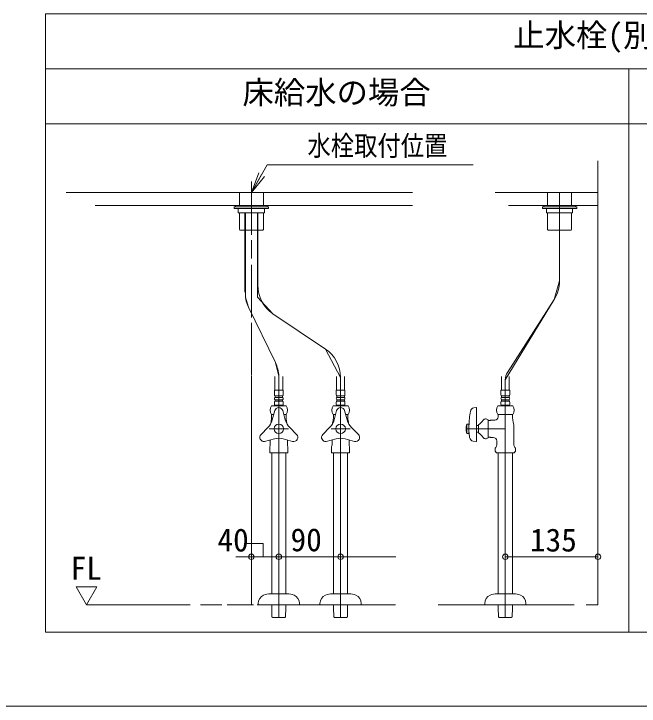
# Model space of a CAD drawing. Units: millimetres at full size, sheet at 1:4; details may follow other scales. Extents: x -802 to 810, y -550 to 540.
# Drawn here: x -34.3 to 284.6, y -549.7 to -197 of the extents above; entities that cross this region are included whole.
import ezdxf
from ezdxf.enums import TextEntityAlignment as Align

# ---------------------------------------------------------------- set-up
doc = ezdxf.new("R2010")
doc.units = ezdxf.units.MM
doc.header["$LTSCALE"] = 4
doc.layers.add('F-0', color=7, linetype='Continuous', lineweight=15)
doc.styles.add('ＭＳ ゴシック', font='')
doc.styles.get('ＭＳ ゴシック').set_extended_font_data('MS Gothic')

msp = doc.modelspace()

# ---------------------------------------------------------------- linework, layer by layer
at = {"layer": 'F-0', "lineweight": 18}
for p, q in [((-18.164, -511.976), (-18.164, -196.976)), ((-18.164, -196.976), (576.836, -196.976)), ((-18.164, -224.976), (576.836, -224.976)), ((279.336, -511.976), (279.336, -224.976)), ((279.336, -511.976), (-18.164, -511.976))]:
    msp.add_line(p, q, dxfattribs=at)
at = {"layer": 'F-0'}
for p, q in [((-18.164, -252.976), (279.336, -252.976)), ((279.336, -252.976), (576.836, -252.976)), ((86.836, -287.976), (94.919, -273.976)), ((94.919, -273.976), (199.919, -273.976)), ((263.586, -271.876), (263.586, -497.976)), ((86.836, -287.976), (90.57, -278.007)), ((86.836, -287.976), (92.086, -278.882)), ((86.836, -287.976), (93.602, -279.757)), ((86.836, -282.354), (86.836, -309.571)), ((-7.664, -287.976), (7.351, -287.976)), ((169.086, -287.976), (7.185, -287.976)), ((80.711, -287.976), (80.711, -294.626)), ((92.961, -294.626), (92.961, -287.976)), ((211.086, -287.976), (263.586, -287.976)), ((263.586, -287.976), (218.356, -287.976)), ((237.861, -294.626), (237.861, -287.976)), ((243.986, -333.029), (243.986, -287.976)), ((243.986, -333.029), (243.986, -287.976)), ((250.111, -287.976), (250.111, -294.626)), ((169.086, -294.626), (7.191, -294.626)), ((7.408, -294.626), (169.086, -294.626)), ((78.086, -295.326), (78.086, -296.201)), ((95.586, -295.326), (78.086, -295.326)), ((78.086, -296.201), (95.586, -296.201)), ((78.786, -294.626), (94.886, -294.626)), ((78.786, -295.326), (78.786, -294.626)), ((94.886, -295.326), (78.786, -295.326)), ((93.486, -296.201), (80.186, -296.201)), ((80.186, -296.201), (80.186, -298.301)), ((93.486, -298.301), (93.486, -296.201)), ((94.886, -294.626), (94.886, -295.326)), ((95.586, -296.201), (95.586, -295.326)), ((95.586, -295.851), (95.586, -296.201)), ((235.236, -296.201), (235.236, -295.326)), ((235.236, -295.326), (252.736, -295.326)), ((235.236, -295.851), (235.236, -296.201)), ((252.736, -296.201), (235.236, -296.201)), ((235.936, -294.626), (235.936, -295.326)), ((252.036, -294.626), (235.936, -294.626)), ((235.936, -295.326), (252.036, -295.326)), ((237.336, -296.201), (250.636, -296.201)), ((237.336, -298.301), (237.336, -296.201)), ((250.636, -296.201), (250.636, -298.301)), ((252.036, -295.326), (252.036, -294.626)), ((252.736, -295.326), (252.736, -296.201)), ((80.186, -298.301), (93.486, -298.301)), ((80.711, -298.301), (80.711, -306.841)), ((83.579, -338.728), (83.579, -298.301)), ((83.774, -298.092), (83.774, -341.33)), ((89.899, -298.301), (89.899, -341.221)), ((90.093, -335.241), (90.093, -298.301)), ((92.961, -306.841), (92.961, -298.301)), ((250.636, -298.301), (237.336, -298.301)), ((237.861, -306.841), (237.861, -298.301)), ((250.111, -298.301), (250.111, -306.841)), ((80.974, -307.103), (80.711, -306.841)), ((81.061, -307.191), (80.974, -307.103)), ((81.061, -307.191), (92.296, -307.191)), ((92.296, -307.191), (92.611, -307.191)), ((92.699, -307.103), (92.611, -307.191)), ((92.961, -306.841), (92.699, -307.103)), ((237.861, -306.841), (238.124, -307.103)), ((238.124, -307.103), (238.211, -307.191)), ((238.526, -307.191), (238.211, -307.191)), ((249.761, -307.191), (238.526, -307.191)), ((249.761, -307.191), (249.849, -307.103)), ((249.849, -307.103), (250.111, -306.841)), ((86.836, -312.206), (86.836, -321.54)), ((86.836, -324.834), (86.836, -351.628)), ((85.343, -346.384), (83.774, -341.33)), ((97.838, -349.77), (89.899, -341.221)), ((216.336, -383.414), (241.227, -342.46)), ((85.343, -346.384), (99.072, -374.605)), ((85.343, -346.384), (99.072, -374.605)), ((97.838, -349.77), (124.591, -367.732)), ((124.591, -367.732), (97.838, -349.77)), ((86.836, -354.373), (86.836, -380.811)), ((132.336, -382.261), (124.591, -367.732)), ((100.823, -381.58), (99.072, -374.605)), ((86.836, -381.188), (86.836, -396.1)), ((98.824, -381.671), (98.824, -388.671)), ((100.836, -382.261), (100.836, -388.671)), ((100.836, -382.261), (100.836, -408.376)), ((102.849, -388.671), (102.849, -381.671)), ((130.324, -381.671), (130.324, -388.671)), ((132.336, -382.261), (132.336, -388.671)), ((132.336, -382.261), (132.336, -408.376)), ((134.349, -388.671), (134.349, -381.671)), ((214.324, -388.671), (214.324, -381.671)), ((216.336, -383.414), (216.336, -388.671)), ((216.336, -383.414), (216.336, -504.537)), ((218.349, -381.671), (218.349, -388.671)), ((86.836, -386.029), (86.836, -479.375)), ((103.076, -388.671), (98.596, -388.671)), ((98.596, -388.671), (98.596, -391.033)), ((100.836, -388.671), (100.836, -504.537)), ((103.076, -391.033), (103.076, -388.671)), ((134.576, -388.671), (130.096, -388.671)), ((130.096, -388.671), (130.096, -391.033)), ((132.336, -388.671), (132.336, -504.537)), ((134.576, -391.033), (134.576, -388.671)), ((214.096, -388.671), (218.576, -388.671)), ((214.096, -391.033), (214.096, -388.671)), ((216.336, -388.671), (216.336, -408.376)), ((218.576, -388.671), (218.576, -391.033)), ((98.596, -394.883), (98.596, -396.021)), ((98.911, -391.646), (102.761, -391.646)), ((98.911, -392.346), (98.911, -391.646)), ((102.761, -392.346), (98.911, -392.346)), ((98.911, -393.571), (102.761, -393.571)), ((98.911, -394.271), (98.911, -393.571)), ((102.761, -394.271), (98.911, -394.271)), ((102.761, -391.646), (102.761, -392.346)), ((102.761, -393.571), (102.761, -394.271)), ((103.076, -396.021), (103.076, -394.883)), ((130.096, -394.883), (130.096, -396.021)), ((130.411, -391.646), (134.261, -391.646)), ((130.411, -392.346), (130.411, -391.646)), ((134.261, -392.346), (130.411, -392.346)), ((130.411, -393.571), (134.261, -393.571)), ((130.411, -394.271), (130.411, -393.571)), ((134.261, -394.271), (130.411, -394.271)), ((134.261, -391.646), (134.261, -392.346)), ((134.261, -393.571), (134.261, -394.271)), ((134.576, -396.021), (134.576, -394.883)), ((214.096, -396.021), (214.096, -394.883)), ((218.261, -391.646), (214.411, -391.646)), ((214.411, -391.646), (214.411, -392.346)), ((214.411, -392.346), (218.261, -392.346)), ((218.261, -393.571), (214.411, -393.571)), ((214.411, -393.571), (214.411, -394.271)), ((214.411, -394.271), (218.261, -394.271)), ((218.261, -392.346), (218.261, -391.646)), ((218.261, -394.271), (218.261, -393.571)), ((218.576, -394.883), (218.576, -396.021)), ((97.031, -396.721), (104.641, -396.721)), ((98.946, -396.371), (102.726, -396.371)), ((128.531, -396.721), (136.141, -396.721)), ((130.446, -396.371), (134.226, -396.371)), ((200.311, -397.712), (201.437, -397.554)), ((201.636, -414.649), (201.636, -397.727)), ((220.141, -396.721), (212.531, -396.721)), ((218.226, -396.371), (214.446, -396.371)), ((86.836, -400.745), (86.836, -479.857)), ((98.287, -401.026), (97.031, -401.026)), ((97.161, -401.026), (97.161, -401.73)), ((97.161, -401.026), (97.568, -401.026)), ((97.161, -401.73), (97.161, -402.251)), ((98.808, -399.082), (97.53, -403.852)), ((98.287, -401.026), (97.568, -401.026)), ((102.864, -399.082), (104.142, -403.852)), ((104.104, -401.026), (103.385, -401.026)), ((104.641, -401.026), (103.385, -401.026)), ((104.511, -401.73), (104.511, -402.251)), ((128.531, -401.026), (129.068, -401.026)), ((128.661, -401.026), (128.661, -401.73)), ((128.661, -401.73), (128.661, -402.251)), ((130.308, -399.082), (129.03, -403.852)), ((129.787, -401.026), (129.068, -401.026)), ((134.364, -399.082), (135.642, -403.852)), ((135.604, -401.026), (134.885, -401.026)), ((136.141, -401.026), (134.885, -401.026)), ((212.531, -401.026), (220.141, -401.026)), ((212.661, -401.026), (212.661, -401.73)), ((213.068, -401.026), (212.661, -401.026)), ((212.661, -401.73), (212.661, -402.251)), ((213.068, -401.026), (219.604, -401.026)), ((220.011, -401.026), (219.604, -401.026)), ((220.011, -401.026), (220.011, -401.73)), ((220.011, -401.73), (220.011, -402.251)), ((207.586, -403.801), (207.586, -412.95)), ((207.586, -404.176), (208.111, -404.176)), ((208.111, -404.176), (208.604, -404.176)), ((91.773, -411.266), (95.265, -407.774)), ((105.709, -408.376), (95.963, -408.376)), ((105.709, -408.376), (96.2, -408.376)), ((100.836, -408.376), (100.836, -504.537)), ((109.899, -411.266), (106.407, -407.774)), ((123.273, -411.266), (126.765, -407.774)), ((137.209, -408.376), (127.463, -408.376)), ((137.209, -408.376), (127.463, -408.376)), ((132.336, -408.376), (132.336, -504.537)), ((141.399, -411.266), (137.907, -407.774)), ((216.336, -408.376), (196.386, -408.376)), ((216.336, -408.376), (196.386, -408.376)), ((196.736, -405.926), (196.642, -406.276)), ((196.736, -410.826), (196.736, -405.926)), ((197.786, -405.926), (196.736, -405.926)), ((197.786, -405.926), (197.786, -410.826)), ((197.786, -406.976), (197.786, -409.776)), ((202.686, -406.713), (201.636, -406.713)), ((202.686, -410.476), (202.686, -406.276)), ((216.336, -504.537), (216.336, -408.376)), ((220.711, -408.376), (220.711, -416.572)), ((201.636, -410.038), (202.686, -410.038)), ((208.111, -412.576), (207.586, -412.576)), ((208.604, -412.576), (208.111, -412.576)), ((93.536, -414.85), (98.571, -413.501)), ((96.461, -414.066), (96.461, -416.572)), ((107.87, -414.779), (103.101, -413.501)), ((105.211, -416.572), (105.211, -414.066)), ((125.036, -414.85), (130.071, -413.501)), ((127.961, -414.066), (127.961, -416.572)), ((139.37, -414.779), (134.601, -413.501)), ((136.711, -416.572), (136.711, -414.066)), ((199.9, -414.606), (201.437, -414.823)), ((211.961, -414.501), (211.961, -416.572)), ((211.082, -418.176), (211.448, -417.809)), ((211.082, -418.176), (211.082, -419.834)), ((221.224, -417.809), (221.59, -418.176)), ((221.59, -419.834), (221.59, -418.176)), ((221.59, -419.834), (221.59, -418.176)), ((96.374, -420.626), (96.286, -420.538)), ((96.374, -420.626), (97.169, -420.626)), ((105.299, -420.626), (97.169, -420.626)), ((97.231, -492.376), (97.231, -420.626)), ((104.441, -420.626), (104.441, -492.376)), ((127.874, -420.626), (127.786, -420.538)), ((127.874, -420.626), (128.669, -420.626)), ((136.799, -420.626), (128.669, -420.626)), ((128.731, -492.376), (128.731, -420.626)), ((135.941, -420.626), (135.941, -492.376)), ((211.082, -419.834), (211.874, -420.626)), ((211.874, -420.626), (220.799, -420.626)), ((212.731, -420.626), (212.731, -492.376)), ((219.941, -492.376), (219.941, -420.626)), ((220.799, -420.626), (221.59, -419.834)), ((78.843, -473.546), (160.543, -473.546)), ((216.336, -473.546), (263.583, -473.546)), ((86.836, -479.857), (86.836, -489.178)), ((86.836, -482.12), (86.836, -487.376)), ((-2.414, -488.882), (8.086, -488.882)), ((2.836, -497.976), (-2.414, -488.882)), ((8.086, -488.882), (2.836, -497.976)), ((86.836, -489.325), (86.836, -497.976)), ((86.836, -489.73), (86.836, -497.976)), ((105.107, -492.376), (96.565, -492.376)), ((136.607, -492.376), (128.065, -492.376)), ((212.065, -492.376), (220.607, -492.376)), ((2.836, -497.976), (55.662, -497.976)), ((60.975, -497.976), (71.791, -497.976)), ((74.447, -497.976), (87.967, -497.976)), ((89.715, -497.976), (160.4, -497.976)), ((90.336, -497.276), (90.336, -497.976)), ((111.336, -497.976), (90.336, -497.976)), ((97.231, -498.899), (97.231, -497.977)), ((97.25, -499.637), (97.231, -498.899)), ((104.441, -498.899), (104.422, -499.637)), ((104.441, -497.977), (104.441, -498.899)), ((111.336, -497.976), (111.336, -497.276)), ((121.836, -497.276), (121.836, -497.976)), ((142.836, -497.976), (121.836, -497.976)), ((128.731, -498.899), (128.731, -497.977)), ((128.75, -499.637), (128.731, -498.899)), ((135.941, -498.899), (135.922, -499.637)), ((135.941, -497.977), (135.941, -498.899)), ((142.836, -497.976), (142.836, -497.276)), ((182.063, -497.976), (251.407, -497.976)), ((205.836, -497.976), (205.836, -497.276)), ((205.836, -497.976), (226.836, -497.976)), ((212.731, -497.976), (212.731, -498.899)), ((212.731, -498.899), (212.75, -499.637)), ((212.75, -499.637), (212.847, -504.131)), ((219.825, -504.131), (219.922, -499.637)), ((219.922, -499.637), (219.941, -498.899)), ((219.941, -498.899), (219.941, -497.976)), ((226.836, -497.276), (226.836, -497.976)), ((257.634, -497.976), (257.679, -497.976)), ((212.847, -504.131), (213.275, -504.537)), ((219.397, -504.537), (219.825, -504.131)), ((97.775, -504.537), (97.776, -504.537)), ((97.776, -504.537), (97.861, -504.537)), ((97.861, -504.537), (103.811, -504.537)), ((103.811, -504.537), (103.896, -504.537)), ((103.896, -504.537), (103.897, -504.537)), ((129.275, -504.537), (129.276, -504.537)), ((129.276, -504.537), (129.361, -504.537)), ((129.361, -504.537), (135.311, -504.537)), ((135.311, -504.537), (135.396, -504.537)), ((135.396, -504.537), (135.397, -504.537)), ((219.311, -504.537), (213.361, -504.537)), ((-801.669, -549.651), (801.627, -549.651))]:
    msp.add_line(p, q, dxfattribs=at)
at = {"layer": 'F-0', "lineweight": 18}
msp.add_lwpolyline([(576.836, -196.976), (576.836, -511.976), (279.336, -511.976)], dxfattribs=at)
at = {"layer": 'F-0'}
for points in [[(257.679, -497.976), (263.586, -497.976), (263.586, -271.876)], [(217.984, -294.626), (263.586, -294.626), (218.394, -294.626)], [(92.611, -307.191), (92.576, -307.191), (86.136, -307.191)], [(238.211, -307.191), (238.246, -307.191), (244.686, -307.191)], [(217.439, -379.641), (241.227, -342.46), (243.986, -333.029)], [(98.911, -396.371), (98.736, -396.546), (98.736, -396.721)], [(102.936, -396.721), (102.936, -396.546), (102.761, -396.371)], [(130.411, -396.371), (130.236, -396.546), (130.236, -396.721)], [(134.436, -396.721), (134.436, -396.546), (134.261, -396.371)], [(214.236, -396.721), (214.236, -396.546), (214.411, -396.371)], [(218.261, -396.371), (218.436, -396.546), (218.436, -396.721)], [(104.104, -401.026), (104.511, -401.026), (104.511, -401.73)], [(135.604, -401.026), (136.011, -401.026), (136.011, -401.73), (136.011, -402.251)], [(208.604, -404.176), (208.779, -404.001), (210.911, -404.001)], [(196.642, -410.476), (196.736, -410.826), (197.786, -410.826)], [(208.604, -412.576), (208.779, -412.751), (210.211, -412.751)], [(96.286, -417.335), (96.286, -419.834), (96.286, -420.538)], [(105.386, -417.335), (105.386, -420.538), (105.299, -420.626)], [(127.786, -417.335), (127.786, -419.834), (127.786, -420.538)], [(136.886, -417.335), (136.886, -420.538), (136.799, -420.626)], [(92.88, -473.451), (92.88, -466.833), (84.271, -466.833)], [(97.775, -504.537), (97.347, -504.131), (97.25, -499.637)], [(104.422, -499.637), (104.325, -504.131), (103.897, -504.537)], [(129.275, -504.537), (128.847, -504.131), (128.75, -499.637)], [(135.922, -499.637), (135.825, -504.131), (135.397, -504.537)], [(213.361, -504.537), (213.276, -504.537), (213.275, -504.537)], [(219.397, -504.537), (219.396, -504.537), (219.311, -504.537)]]:
    msp.add_lwpolyline(points, dxfattribs=at)
for centre, radius in [((100.836, -408.376), 2.45), ((132.336, -408.376), 2.45), ((86.836, -473.546), 1.4), ((86.836, -473.546), 1.4), ((100.836, -473.546), 1.4), ((100.836, -473.546), 1.4), ((132.336, -473.546), 1.4), ((132.336, -473.546), 1.4), ((216.336, -473.546), 1.4), ((216.336, -473.546), 1.4), ((263.583, -473.546), 1.4), ((263.583, -473.546), 1.4), ((263.583, -473.546), 1.4)]:
    msp.add_circle(centre, radius, dxfattribs=at)
for centre, radius, start, end in [((226.486, -333.029), 17.5, 327.39011, 0), ((107.593, -335.241), 17.5, 180, 236.12262), ((101.079, -338.728), 17.5, 188.55163, 205.94376), ((114.836, -382.261), 17.5, 0, 56.12262), ((83.336, -382.261), 17.5, 2.23046, 25.94376), ((223.336, -383.414), 7, 147.39011, 180), ((83.336, -382.261), 17.5, 0, 2.23046), ((99.349, -391.033), 0.753, 180, 234.43222), ((102.323, -391.033), 0.753, 305.56778, 0), ((130.849, -391.033), 0.753, 180, 234.43222), ((133.823, -391.033), 0.753, 305.56778, 0), ((214.849, -391.033), 0.753, 180, 234.43222), ((217.823, -391.033), 0.753, 305.56778, 0), ((99.349, -392.958), 0.753, 125.56778, 234.43222), ((99.349, -394.883), 0.753, 125.56778, 180), ((102.323, -392.958), 0.753, 305.56778, 54.43222), ((102.323, -394.883), 0.753, 0, 54.43222), ((130.849, -392.958), 0.753, 125.56778, 234.43222), ((130.849, -394.883), 0.753, 125.56778, 180), ((133.823, -392.958), 0.753, 305.56778, 54.43222), ((133.823, -394.883), 0.753, 0, 54.43222), ((214.849, -392.958), 0.753, 125.56778, 234.43222), ((214.849, -394.883), 0.753, 125.56778, 180), ((217.823, -392.958), 0.753, 305.56778, 54.43222), ((217.823, -394.883), 0.753, 0, 54.43222), ((100.224, -398.873), 3.85, 146.00705, 213.99295), ((98.946, -396.021), 0.35, 180, 270), ((100.836, -399.626), 2.1, 15, 165), ((102.726, -396.021), 0.35, 270, 0), ((101.449, -398.873), 3.85, 326.00705, 33.99295), ((131.724, -398.873), 3.85, 146.00705, 213.99295), ((130.446, -396.021), 0.35, 180, 270), ((132.336, -399.626), 2.1, 15, 165), ((134.226, -396.021), 0.35, 270, 0), ((132.949, -398.873), 3.85, 326.00705, 33.99295), ((200.603, -399.791), 2.1, 98, 170.1971), ((201.461, -397.727), 0.175, 0, 98), ((215.724, -398.873), 3.85, 146.00705, 213.99295), ((214.446, -396.021), 0.35, 180, 270), ((218.226, -396.021), 0.35, 270, 0), ((216.949, -398.873), 3.85, 326.00705, 33.99295), ((250.286, -408.376), 52.519, 170.1971, 178.47247), ((89.078, -401.587), 8.75, 315, 345), ((112.211, -408.376), 15.75, 166.9604, 171.25756), ((85.764, -402.251), 11.397, 346.9604, 0), ((112.594, -401.587), 8.75, 195, 225), ((115.908, -402.251), 11.397, 180, 193.0396), ((89.461, -408.376), 15.75, 8.74244, 13.0396), ((120.578, -401.587), 8.75, 315, 345), ((143.711, -408.376), 15.75, 166.9604, 171.25756), ((117.264, -402.251), 11.397, 346.9604, 0), ((144.094, -401.587), 8.75, 195, 225), ((147.408, -402.251), 11.397, 180, 193.0396), ((120.961, -408.376), 15.75, 8.74244, 13.0396), ((197.994, -399.308), 8.4, 303.95919, 326.04081), ((206.361, -405.051), 1.75, 45.573, 143.1301), ((210.911, -402.251), 1.75, 270, 0), ((231.408, -402.251), 11.397, 180, 193.0396), ((204.961, -408.376), 15.75, 0, 13.0396), ((205.136, -408.376), 8.75, 166.70293, 180), ((205.136, -408.376), 8.75, 180, 193.29707), ((205.136, -408.376), 8.75, 166.11346, 166.70293), ((93.258, -412.751), 2.1, 135, 277.52424), ((108.414, -412.751), 2.1, 255, 45), ((124.758, -412.751), 2.1, 135, 277.52424), ((139.914, -412.751), 2.1, 255, 45), ((205.136, -408.376), 8.75, 193.29707, 193.88654), ((224.005, -408.503), 26.25, 182.77864, 189.59149), ((197.994, -417.443), 8.4, 33.95919, 56.04081), ((100.836, -421.953), 8.75, 75, 105), ((132.336, -421.953), 8.75, 75, 105), ((200.193, -412.527), 2.1, 189.59149, 261.99591), ((201.461, -414.649), 0.175, 261.99591, 0), ((206.361, -411.701), 1.75, 216.8699, 314.427), ((210.211, -414.501), 1.75, 0, 90), ((94.711, -416.572), 1.75, 334.15807, 0), ((106.961, -416.572), 1.75, 180, 205.84193), ((126.211, -416.572), 1.75, 334.15807, 0), ((138.461, -416.572), 1.75, 180, 205.84193), ((210.211, -416.572), 1.75, 315, 0), ((222.461, -416.572), 1.75, 180, 225), ((94.886, -497.276), 4.55, 113.55646, 180), ((96.565, -501.126), 8.75, 90, 113.55646), ((105.107, -501.126), 8.75, 66.44354, 90), ((106.786, -497.276), 4.55, 0, 66.44354), ((126.386, -497.276), 4.55, 113.55646, 180), ((128.065, -501.126), 8.75, 90, 113.55646), ((136.607, -501.126), 8.75, 66.44354, 90), ((138.286, -497.276), 4.55, 0, 66.44354), ((210.386, -497.276), 4.55, 113.55646, 180), ((212.065, -501.126), 8.75, 90, 113.55646), ((220.607, -501.126), 8.75, 66.44354, 90), ((222.286, -497.276), 4.55, 0, 66.44354)]:
    msp.add_arc(centre, radius, start, end, dxfattribs=at)

# ---------------------------------------------------------------- texts
at = {"layer": 'F-0', "style": 'ＭＳ ゴシック'}
for s, p in [('止水栓(別途手配)参考位置', (220.392, -217.228)), ('床給水の場合', (82.279, -246.394)), ('40', (69.543, -474.386)), ('90', (106.81, -474.271)), ('135', (228.871, -474.386)), ('FL', (-5.326, -488.791))]:
    msp.add_text(s, height=11.73, dxfattribs=at).set_placement(p, align=Align.BOTTOM_LEFT)
at = {"layer": 'F-0', "style": 'ＭＳ ゴシック', "width": 0.85}
msp.add_text('水栓取付位置', height=10.26, dxfattribs=at).set_placement((115.452, -272.349), align=Align.BOTTOM_LEFT)

doc.saveas('drawing.dxf')
